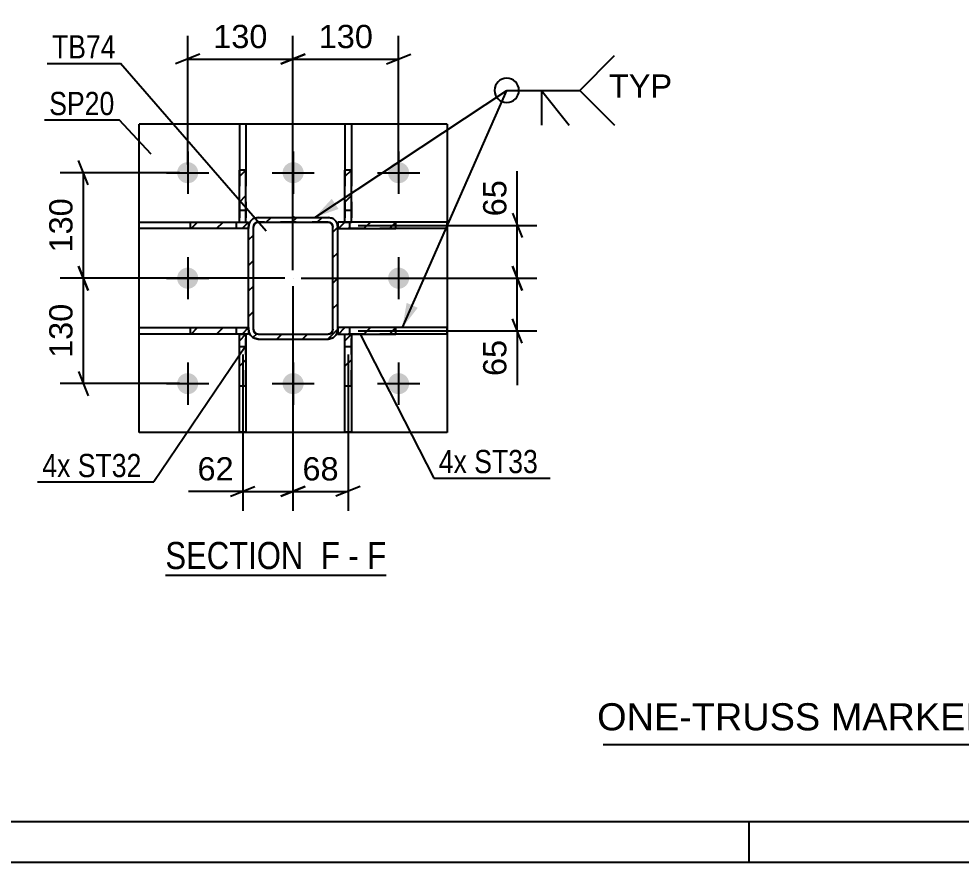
# Model space of a CAD drawing. Header units: millimetres. Extents: x -123 to 718, y -398 to 196.
# Drawn here: x 208.5 to 324.6, y -398.3 to -294.3 of the extents above; entities that cross this region are included whole.
import ezdxf

# ---------------------------------------------------------------- set-up
doc = ezdxf.new("R2010")
doc.units = ezdxf.units.MM
doc.linetypes.add('DXK_LINE_DOT2', pattern=[3.9198, 1.9599, -1.9599])
doc.linetypes.add('DXK_LINE_DOT3', pattern=[5.9187, 2.979, -0.9799, 0.9799, -0.9799])
doc.styles.add('Arial', font='ARIAL.TTF', dxfattribs={"height": 0.2})
doc.styles.add('Arial Narrow', font='ARIALN.TTF', dxfattribs={"height": 0.2})

# ---------------------------------------------------------------- blocks, each defined once
blk = doc.blocks.new('Unknown-318464438-18 - 7436')
at = {"color": 6, "linetype": 'Continuous'}
blk.add_line((226.52, -362.91), (253.74, -362.91), dxfattribs=at)
at = {"color": 0, "linetype": 'Continuous'}
for points in [[(244.63, -362.16), (244.63, -358.66), (226.52, -358.66), (226.52, -362.16)], [(248.02, -362.16), (248.02, -358.66), (245.68, -358.66), (245.68, -362.16)], [(250.35, -362.16), (250.35, -358.66), (249.07, -358.66), (249.07, -362.16)], [(253.74, -362.16), (253.74, -358.66), (251.4, -358.66), (251.4, -362.16)]]:
    blk.add_wipeout(points, dxfattribs=at)
at = {"color": 7, "linetype": 'Continuous', "style": 'Arial Narrow'}
for s, p in [('SECTION ', (226.52, -362.16)), ('F', (245.68, -362.16)), ('F', (251.4, -362.16)), ('-', (249.07, -362.16))]:
    blk.add_text(s, height=3.34, dxfattribs=at).set_placement(p)
blk = doc.blocks.new('Unknown-318464438-1115')
at = {"color": 5, "linetype": 'Continuous'}
for p, q in [((-117.51, -393.29), (713.49, -393.29)), ((298.49, -398.29), (298.49, -393.29)), ((-122.51, -398.29), (718.49, -398.29))]:
    blk.add_line(p, q, dxfattribs=at)
blk = doc.blocks.new('Part-318464438-7579 - 7436')
at = {"linetype": 'Continuous'}
h = blk.add_hatch(dxfattribs=at)
h.set_pattern_fill('', scale=0.7, style=0, pattern_type=0)
h.set_pattern_definition([(45, (236.7682, -332.4023), (-1.57154, 1.57154), [])])
h.paths.add_polyline_path([(236.77, -333.2), (236.77, -332.4), (229.61, -332.4), (229.61, -333.2)])
at = {"color": 2, "linetype": 'Continuous'}
for p, q in [((223.27, -333.2), (223.27, -332.4)), ((223.27, -332.4), (229.61, -332.4)), ((229.61, -333.2), (223.27, -333.2)), ((229.61, -332.4), (236.77, -332.4)), ((229.61, -333.2), (229.61, -332.4)), ((236.77, -333.2), (229.61, -333.2)), ((236.77, -332.4), (236.77, -333.2))]:
    blk.add_line(p, q, dxfattribs=at)
at = {"color": 7, "linetype": 'DXK_LINE_DOT2'}
for p, q in [((229.61, -332.4), (236.77, -332.4)), ((236.77, -333.2), (229.61, -333.2)), ((235.27, -333.2), (235.27, -332.4)), ((236.77, -332.4), (236.77, -333.2))]:
    blk.add_line(p, q, dxfattribs=at)
blk = doc.blocks.new('Part-318464438-7535 - 7436')
at = {"color": 2, "linetype": 'Continuous'}
for p, q in [((261.27, -307.31), (223.27, -307.31)), ((223.27, -345.31), (223.27, -307.31)), ((261.27, -307.31), (261.27, -345.31)), ((261.27, -345.31), (223.27, -345.31))]:
    blk.add_line(p, q, dxfattribs=at)
blk = doc.blocks.new('Part-318464438-7552 - 7436')
at = {"linetype": 'Continuous'}
h = blk.add_hatch(dxfattribs=at)
h.set_pattern_fill('', scale=0.7, style=0, pattern_type=0)
h.set_pattern_definition([(45, (254.9256, -319.4025), (-1.57154, 1.57154), [])])
h.paths.add_polyline_path([(254.93, -320.2), (254.93, -319.4), (247.77, -319.4), (247.77, -320.2)])
at = {"color": 7, "linetype": 'DXK_LINE_DOT2'}
for p, q in [((254.93, -319.4), (247.77, -319.4)), ((247.77, -319.4), (247.77, -320.2)), ((249.27, -320.2), (249.27, -319.4)), ((254.93, -320.2), (247.77, -320.2))]:
    blk.add_line(p, q, dxfattribs=at)
at = {"color": 2, "linetype": 'Continuous'}
for p, q in [((254.93, -319.4), (247.77, -319.4)), ((247.77, -319.4), (247.77, -320.2)), ((261.27, -319.4), (254.93, -319.4)), ((254.93, -320.2), (254.93, -319.4)), ((261.27, -320.2), (261.27, -319.4)), ((247.77, -320.2), (254.93, -320.2)), ((261.27, -320.2), (254.93, -320.2))]:
    blk.add_line(p, q, dxfattribs=at)
blk = doc.blocks.new('Part-318464438-7569 - 7436')
at = {"linetype": 'Continuous'}
h = blk.add_hatch(dxfattribs=at)
h.set_pattern_fill('', scale=0.7, style=0, pattern_type=0)
h.set_pattern_definition([(45, (254.9256, -332.4025), (-1.57154, 1.57154), [])])
h.paths.add_polyline_path([(254.93, -333.2), (254.93, -332.4), (247.77, -332.4), (247.77, -333.2)])
at = {"color": 7, "linetype": 'DXK_LINE_DOT2'}
for p, q in [((254.93, -332.4), (247.77, -332.4)), ((247.77, -332.4), (247.77, -333.2)), ((254.93, -333.2), (247.77, -333.2)), ((249.27, -333.2), (249.27, -332.4))]:
    blk.add_line(p, q, dxfattribs=at)
at = {"color": 2, "linetype": 'Continuous'}
for p, q in [((254.93, -332.4), (247.77, -332.4)), ((247.77, -332.4), (247.77, -333.2)), ((247.77, -333.2), (254.93, -333.2)), ((261.27, -332.4), (254.93, -332.4)), ((254.93, -333.2), (254.93, -332.4)), ((261.27, -333.2), (254.93, -333.2)), ((261.27, -333.2), (261.27, -332.4))]:
    blk.add_line(p, q, dxfattribs=at)
blk = doc.blocks.new('Part-318464438-7574 - 7436')
at = {"linetype": 'Continuous'}
h = blk.add_hatch(dxfattribs=at)
h.set_pattern_fill('', scale=0.7, style=0, pattern_type=0)
h.set_pattern_definition([(45, (236.7682, -319.4023), (-1.57154, 1.57154), [])])
h.paths.add_polyline_path([(236.77, -320.2), (236.77, -319.4), (229.61, -319.4), (229.61, -320.2)])
at = {"color": 2, "linetype": 'Continuous'}
for p, q in [((223.27, -320.2), (223.27, -319.4)), ((223.27, -319.4), (229.61, -319.4)), ((229.61, -319.4), (236.77, -319.4)), ((229.61, -320.2), (229.61, -319.4)), ((236.77, -319.4), (236.77, -320.2)), ((229.61, -320.2), (223.27, -320.2)), ((236.77, -320.2), (229.61, -320.2))]:
    blk.add_line(p, q, dxfattribs=at)
at = {"color": 7, "linetype": 'DXK_LINE_DOT2'}
for p, q in [((229.61, -319.4), (236.77, -319.4)), ((235.27, -320.2), (235.27, -319.4)), ((236.77, -319.4), (236.77, -320.2)), ((236.77, -320.2), (229.61, -320.2))]:
    blk.add_line(p, q, dxfattribs=at)
blk = doc.blocks.new('Part-318464438-7610 - 7436')
at = {"linetype": 'Continuous'}
h = blk.add_hatch(dxfattribs=at)
h.set_pattern_fill('', scale=0.7, style=0, pattern_type=0)
h.set_pattern_definition([(45, (249.4526, -312.992), (-1.57154, 1.57154), [])])
h.paths.add_polyline_path([(249.45, -319.41), (249.45, -312.99), (248.65, -312.99), (248.65, -319.41)])
at = {"color": 2, "linetype": 'Continuous'}
for p, q in [((248.65, -307.3), (248.65, -312.99)), ((248.65, -307.3), (249.45, -307.3)), ((249.45, -307.3), (249.45, -312.99)), ((248.65, -319.41), (248.65, -312.99)), ((249.45, -312.99), (248.65, -312.99)), ((249.45, -319.41), (249.45, -312.99)), ((248.65, -319.41), (249.45, -319.41))]:
    blk.add_line(p, q, dxfattribs=at)
at = {"color": 7, "linetype": 'DXK_LINE_DOT2'}
for p, q in [((248.65, -312.99), (248.65, -319.41)), ((249.45, -312.99), (249.45, -319.41)), ((248.65, -317.91), (249.45, -317.91)), ((248.65, -319.41), (249.45, -319.41))]:
    blk.add_line(p, q, dxfattribs=at)
blk = doc.blocks.new('Part-318464438-7615 - 7436')
at = {"linetype": 'Continuous'}
h = blk.add_hatch(dxfattribs=at)
h.set_pattern_fill('', scale=0.7, style=0, pattern_type=0)
h.set_pattern_definition([(45, (236.4526, -333.2129), (-1.57154, 1.57154), [])])
h.paths.add_polyline_path([(236.45, -339.62), (236.45, -333.21), (235.65, -333.21), (235.65, -339.62)])
at = {"color": 7, "linetype": 'DXK_LINE_DOT2'}
for p, q in [((235.65, -339.62), (235.65, -333.21)), ((235.65, -333.21), (236.45, -333.21)), ((236.45, -339.62), (236.45, -333.21)), ((235.65, -334.71), (236.45, -334.71))]:
    blk.add_line(p, q, dxfattribs=at)
at = {"color": 2, "linetype": 'Continuous'}
for p, q in [((235.65, -339.62), (235.65, -333.21)), ((235.65, -333.21), (236.45, -333.21)), ((236.45, -333.21), (236.45, -339.62)), ((235.65, -345.3), (235.65, -339.62)), ((236.45, -339.62), (235.65, -339.62)), ((236.45, -339.62), (236.45, -345.3)), ((236.45, -345.3), (235.65, -345.3))]:
    blk.add_line(p, q, dxfattribs=at)
blk = doc.blocks.new('Part-318464438-7620 - 7436')
at = {"linetype": 'Continuous'}
h = blk.add_hatch(dxfattribs=at)
h.set_pattern_fill('', scale=0.7, style=0, pattern_type=0)
h.set_pattern_definition([(45, (249.452, -333.2129), (-1.57154, 1.57154), [])])
h.paths.add_polyline_path([(249.45, -339.62), (249.45, -333.21), (248.65, -333.21), (248.65, -339.62)])
at = {"color": 7, "linetype": 'DXK_LINE_DOT2'}
for p, q in [((248.65, -339.62), (248.65, -333.21)), ((248.65, -333.21), (249.45, -333.21)), ((249.45, -339.62), (249.45, -333.21)), ((248.65, -334.71), (249.45, -334.71))]:
    blk.add_line(p, q, dxfattribs=at)
at = {"color": 2, "linetype": 'Continuous'}
for p, q in [((248.65, -339.62), (248.65, -333.21)), ((248.65, -333.21), (249.45, -333.21)), ((249.45, -333.21), (249.45, -339.62)), ((248.65, -345.3), (248.65, -339.62)), ((249.45, -339.62), (248.65, -339.62)), ((249.45, -339.62), (249.45, -345.3)), ((249.45, -345.3), (248.65, -345.3))]:
    blk.add_line(p, q, dxfattribs=at)
blk = doc.blocks.new('Part-318464438-7625 - 7436')
at = {"linetype": 'Continuous'}
h = blk.add_hatch(dxfattribs=at)
h.set_pattern_fill('', scale=0.7, style=0, pattern_type=0)
h.set_pattern_definition([(45, (247.7683, -332.605), (-1.57154, 1.57154), [])])
h.paths.add_polyline_path([(247.68, -333.06), (247.77, -332.61), (247.77, -320.01), (247.68, -319.55), (247.42, -319.16), (247.03, -318.9), (246.57, -318.81), (237.97, -318.81), (237.51, -318.9), (237.12, -319.16), (236.86, -319.55), (236.77, -320.01), (236.77, -332.61), (236.86, -333.06), (237.12, -333.45), (237.51, -333.71), (237.97, -333.81), (246.57, -333.81), (247.03, -333.71), (247.42, -333.45)])
h.paths.add_polyline_path([(246.8, -333.16), (246.57, -333.21), (237.97, -333.21), (237.74, -333.16), (237.54, -333.03), (237.41, -332.83), (237.37, -332.61), (237.37, -320.01), (237.41, -319.78), (237.54, -319.58), (237.74, -319.45), (237.97, -319.41), (246.57, -319.41), (246.8, -319.45), (246.99, -319.58), (247.12, -319.78), (247.17, -320.01), (247.17, -332.61), (247.12, -332.83), (246.99, -333.03)])
blk.add_hatch(color=246, dxfattribs=at).paths.add_polyline_path([(242.27, -318.91, -1), (242.27, -318.71, -1)])
at = {"color": 7, "linetype": 'DXK_LINE_DOT2'}
for p, q in [((237.51, -318.9), (237.97, -318.81)), ((237.97, -319.41), (237.74, -319.45)), ((237.97, -318.81), (246.57, -318.81)), ((246.57, -319.41), (237.97, -319.41)), ((246.57, -318.81), (247.03, -318.9)), ((246.8, -319.45), (246.57, -319.41)), ((236.77, -320.01), (236.86, -319.55)), ((236.77, -332.61), (236.77, -320.01)), ((237.41, -319.78), (237.37, -320.01)), ((237.37, -332.61), (237.37, -320.01)), ((237.54, -319.58), (237.41, -319.78)), ((237.74, -319.45), (237.54, -319.58)), ((246.99, -319.58), (246.8, -319.45)), ((247.12, -319.78), (246.99, -319.58)), ((247.17, -320.01), (247.12, -319.78)), ((247.17, -332.61), (247.17, -320.01)), ((247.68, -319.55), (247.77, -320.01)), ((247.77, -332.61), (247.77, -320.01)), ((236.86, -333.06), (236.77, -332.61)), ((237.37, -332.61), (237.41, -332.83)), ((237.41, -332.83), (237.54, -333.03)), ((237.54, -333.03), (237.74, -333.16)), ((237.74, -333.16), (237.97, -333.21)), ((237.97, -333.21), (246.57, -333.21)), ((246.57, -333.21), (246.8, -333.16)), ((246.8, -333.16), (246.99, -333.03)), ((246.99, -333.03), (247.12, -332.83)), ((247.12, -332.83), (247.17, -332.61)), ((247.77, -332.61), (247.68, -333.06)), ((237.97, -333.81), (237.51, -333.71)), ((237.97, -333.81), (246.57, -333.81)), ((247.03, -333.71), (246.57, -333.81))]:
    blk.add_line(p, q, dxfattribs=at)
at = {"color": 2, "linetype": 'Continuous'}
for p, q in [((237.97, -318.81), (237.51, -318.9)), ((237.74, -319.45), (237.97, -319.41)), ((237.97, -318.81), (246.57, -318.81)), ((237.97, -319.41), (246.57, -319.41)), ((247.03, -318.9), (246.57, -318.81)), ((246.57, -319.41), (246.8, -319.45)), ((236.86, -319.55), (236.77, -320.01)), ((236.77, -332.61), (236.77, -320.01)), ((237.37, -320.01), (237.41, -319.78)), ((237.37, -332.61), (237.37, -320.01)), ((237.41, -319.78), (237.54, -319.58)), ((237.54, -319.58), (237.74, -319.45)), ((246.8, -319.45), (246.99, -319.58)), ((246.99, -319.58), (247.12, -319.78)), ((247.12, -319.78), (247.17, -320.01)), ((247.17, -332.61), (247.17, -320.01)), ((247.77, -320.01), (247.68, -319.55)), ((247.77, -332.61), (247.77, -320.01)), ((236.77, -332.61), (236.86, -333.06)), ((237.41, -332.83), (237.37, -332.61)), ((237.54, -333.03), (237.41, -332.83)), ((237.74, -333.16), (237.54, -333.03)), ((237.97, -333.21), (237.74, -333.16)), ((237.97, -333.21), (246.57, -333.21)), ((246.8, -333.16), (246.57, -333.21)), ((246.99, -333.03), (246.8, -333.16)), ((247.12, -332.83), (246.99, -333.03)), ((247.17, -332.61), (247.12, -332.83)), ((247.68, -333.06), (247.77, -332.61)), ((237.51, -333.71), (237.97, -333.81)), ((237.97, -333.81), (246.57, -333.81)), ((246.57, -333.81), (247.03, -333.71))]:
    blk.add_line(p, q, dxfattribs=at)
at = {"color": 246, "linetype": 'DXK_LINE_DOT2'}
blk.add_line((242.27, -318.81), (242.27, -318.81), dxfattribs=at)
at = {"color": 7, "linetype": 'DXK_LINE_DOT3'}
blk.add_line((242.27, -326.31), (242.27, -326.31), dxfattribs=at)
at = {"color": 246, "linetype": 'Continuous'}
blk.add_circle((242.27, -318.81), 0.1, dxfattribs=at)
at = {"color": 7, "linetype": 'DXK_LINE_DOT2'}
for centre, start, end in [((237.97, -320.01), 112.5, 157.5), ((246.57, -320.01), 22.5, 67.5), ((237.97, -332.61), 202.5, 247.5), ((246.57, -332.61), 292.5, 337.5)]:
    blk.add_arc(centre, 1.2, start, end, dxfattribs=at)
at = {"color": 2, "linetype": 'Continuous'}
for centre, start, end in [((237.97, -320.01), 112.5, 157.5), ((246.57, -320.01), 22.5, 67.5), ((237.97, -332.61), 202.5, 247.5), ((246.57, -332.61), 292.5, 337.5)]:
    blk.add_arc(centre, 1.2, start, end, dxfattribs=at)
blk = doc.blocks.new('Part-318464438-7634 - 7436')
at = {"linetype": 'Continuous'}
h = blk.add_hatch(dxfattribs=at)
h.set_pattern_fill('', scale=0.7, style=0, pattern_type=0)
h.set_pattern_definition([(45, (236.4532, -312.992), (-1.57154, 1.57154), [])])
h.paths.add_polyline_path([(236.45, -319.41), (236.45, -312.99), (235.65, -312.99), (235.65, -319.41)])
at = {"color": 2, "linetype": 'Continuous'}
for p, q in [((235.65, -307.3), (235.65, -312.99)), ((235.65, -307.3), (236.45, -307.3)), ((236.45, -307.3), (236.45, -312.99)), ((235.65, -319.41), (235.65, -312.99)), ((236.45, -312.99), (235.65, -312.99)), ((236.45, -319.41), (236.45, -312.99)), ((235.65, -319.41), (236.45, -319.41))]:
    blk.add_line(p, q, dxfattribs=at)
at = {"color": 7, "linetype": 'DXK_LINE_DOT2'}
for p, q in [((235.65, -312.99), (235.65, -319.41)), ((236.45, -312.99), (236.45, -319.41)), ((235.65, -317.91), (236.45, -317.91)), ((235.65, -319.41), (236.45, -319.41))]:
    blk.add_line(p, q, dxfattribs=at)
blk = doc.blocks.new('Bolt-318464438-7686 - 7436')
at = {"linetype": 'Continuous'}
for points in [[(230.57, -313.31, -1), (227.97, -313.31, -1)], [(243.57, -313.31, -1), (240.97, -313.31, -1)], [(256.57, -313.31, -1), (253.97, -313.31, -1)], [(230.57, -326.31, -1), (227.97, -326.31, -1)], [(256.57, -326.31, -1), (253.97, -326.31, -1)], [(230.57, -339.31, -1), (227.97, -339.31, -1)], [(243.57, -339.31, -1), (240.97, -339.31, -1)], [(256.57, -339.31, -1), (253.97, -339.31, -1)]]:
    blk.add_hatch(color=1, dxfattribs=at).paths.add_polyline_path(points)
at = {"color": 1, "linetype": 'Continuous'}
for p, q in [((229.27, -310.71), (229.27, -315.91)), ((242.27, -310.71), (242.27, -315.91)), ((255.27, -310.71), (255.27, -315.91)), ((226.67, -313.31), (231.87, -313.31)), ((239.67, -313.31), (244.87, -313.31)), ((252.67, -313.31), (257.87, -313.31)), ((229.27, -323.71), (229.27, -328.91)), ((255.27, -323.71), (255.27, -328.91)), ((226.67, -326.31), (231.87, -326.31)), ((252.67, -326.31), (257.87, -326.31)), ((229.27, -336.71), (229.27, -341.91)), ((242.27, -336.71), (242.27, -341.91)), ((255.27, -336.71), (255.27, -341.91)), ((226.67, -339.31), (231.87, -339.31)), ((239.67, -339.31), (244.87, -339.31)), ((252.67, -339.31), (257.87, -339.31))]:
    blk.add_line(p, q, dxfattribs=at)
blk = doc.blocks.new('StraightDimension-318464438-7744 - 7436')
at = {"color": 7, "linetype": 'Continuous'}
for p, q in [((242.24, -327.31), (242.24, -354.99)), ((249.05, -335.71), (249.05, -354.99)), ((240.74, -353.19), (243.74, -351.99)), ((242.24, -352.59), (249.05, -352.59)), ((250.55, -351.99), (247.55, -353.19))]:
    blk.add_line(p, q, dxfattribs=at)
at = {"color": 0}
blk.add_wipeout([(248.47, -351.84), (248.47, -347.64), (242.82, -347.64), (242.82, -351.84)], dxfattribs=at)
at = {"color": 3, "style": 'Arial'}
blk.add_text('68', height=2.865, dxfattribs=at).set_placement((243.42, -351.24))
blk = doc.blocks.new('StraightDimension-318464438-7750 - 7436')
at = {"color": 7, "linetype": 'Continuous'}
for p, q in [((242.24, -325.31), (242.24, -296.45)), ((255.27, -312.31), (255.27, -296.45)), ((243.74, -298.7), (240.74, -299.9)), ((242.24, -299.3), (255.27, -299.3)), ((253.77, -299.9), (256.77, -298.7))]:
    blk.add_line(p, q, dxfattribs=at)
at = {"color": 0}
blk.add_wipeout([(252.69, -298.55), (252.69, -294.35), (244.82, -294.35), (244.82, -298.55)], dxfattribs=at)
at = {"color": 3, "style": 'Arial'}
blk.add_text('130', height=2.865, dxfattribs=at).set_placement((245.42, -297.95))
blk = doc.blocks.new('StraightDimension-318464438-7728 - 7436')
at = {"color": 7, "linetype": 'Continuous'}
for p, q in [((269.9, -319.8), (269.9, -313.11)), ((269.9, -319.8), (269.9, -313.11)), ((269.3, -318.3), (270.5, -321.3)), ((250.27, -319.8), (272.3, -319.8)), ((269.9, -326.31), (269.9, -319.8)), ((270.5, -327.81), (269.3, -324.81)), ((243.24, -326.31), (272.3, -326.31))]:
    blk.add_line(p, q, dxfattribs=at)
at = {"color": 0}
blk.add_wipeout([(269.15, -313.63), (264.95, -313.63), (264.95, -319.28), (269.15, -319.28)], dxfattribs=at)
at = {"color": 3, "style": 'Arial'}
blk.add_text('65', height=2.865, rotation=90.0002, dxfattribs=at).set_placement((268.55, -318.68))
blk = doc.blocks.new('StraightDimension-318464438-7733 - 7436')
at = {"color": 7, "linetype": 'Continuous'}
for p, q in [((269.3, -324.81), (270.5, -327.81)), ((243.24, -326.31), (272.3, -326.31)), ((269.9, -332.8), (269.9, -326.31)), ((270.5, -334.3), (269.3, -331.3)), ((250.27, -332.8), (272.3, -332.8)), ((269.9, -332.8), (269.9, -339.5)), ((269.9, -332.8), (269.9, -339.5))]:
    blk.add_line(p, q, dxfattribs=at)
at = {"color": 0}
blk.add_wipeout([(269.15, -333.33), (264.95, -333.33), (264.95, -338.97), (269.15, -338.97)], dxfattribs=at)
at = {"color": 3, "style": 'Arial'}
blk.add_text('65', height=2.865, rotation=90.0002, dxfattribs=at).set_placement((268.55, -338.37))
blk = doc.blocks.new('StraightDimension-318464438-7739 - 7436')
at = {"color": 7, "linetype": 'Continuous'}
for p, q in [((242.24, -327.31), (242.24, -354.99)), ((236.05, -335.71), (236.05, -354.99)), ((236.05, -352.59), (229.36, -352.59)), ((236.05, -352.59), (229.36, -352.59)), ((234.55, -353.19), (237.55, -351.99)), ((236.05, -352.59), (242.24, -352.59)), ((243.74, -351.99), (240.74, -353.19))]:
    blk.add_line(p, q, dxfattribs=at)
at = {"color": 0}
blk.add_wipeout([(235.53, -351.84), (235.53, -347.64), (229.88, -347.64), (229.88, -351.84)], dxfattribs=at)
at = {"color": 3, "style": 'Arial'}
blk.add_text('62', height=2.865, dxfattribs=at).set_placement((230.48, -351.24))
blk = doc.blocks.new('StraightDimension-318464438-7759 - 7436')
at = {"color": 7, "linetype": 'Continuous'}
for p, q in [((229.27, -312.31), (229.27, -296.45)), ((242.24, -325.31), (242.24, -296.45)), ((230.77, -298.7), (227.77, -299.9)), ((229.27, -299.3), (242.24, -299.3)), ((240.74, -299.9), (243.74, -298.7))]:
    blk.add_line(p, q, dxfattribs=at)
at = {"color": 0}
blk.add_wipeout([(239.69, -298.55), (239.69, -294.35), (231.82, -294.35), (231.82, -298.55)], dxfattribs=at)
at = {"color": 3, "style": 'Arial'}
blk.add_text('130', height=2.865, dxfattribs=at).set_placement((232.42, -297.95))
blk = doc.blocks.new('StraightDimension-318464438-7769 - 7436')
at = {"color": 7, "linetype": 'Continuous'}
for p, q in [((217.02, -314.81), (215.82, -311.81)), ((228.27, -313.31), (213.57, -313.31)), ((216.42, -326.31), (216.42, -313.31)), ((215.82, -324.81), (217.02, -327.81)), ((241.24, -326.31), (213.57, -326.31))]:
    blk.add_line(p, q, dxfattribs=at)
at = {"color": 0}
blk.add_wipeout([(215.67, -315.87), (211.47, -315.87), (211.47, -323.74), (215.67, -323.74)], dxfattribs=at)
at = {"color": 3, "style": 'Arial'}
blk.add_text('130', height=2.865, rotation=90.0002, dxfattribs=at).set_placement((215.07, -323.14))
blk = doc.blocks.new('StraightDimension-318464438-7778 - 7436')
at = {"color": 7, "linetype": 'Continuous'}
for p, q in [((217.02, -327.81), (215.82, -324.81)), ((241.24, -326.31), (213.57, -326.31)), ((216.42, -339.31), (216.42, -326.31)), ((215.82, -337.81), (217.02, -340.81)), ((228.27, -339.31), (213.57, -339.31))]:
    blk.add_line(p, q, dxfattribs=at)
at = {"color": 0}
blk.add_wipeout([(215.67, -328.87), (211.47, -328.87), (211.47, -336.74), (215.67, -336.74)], dxfattribs=at)
at = {"color": 3, "style": 'Arial'}
blk.add_text('130', height=2.865, rotation=90.0002, dxfattribs=at).set_placement((215.07, -336.14))
blk = doc.blocks.new('Mark-318464438-7531 - 7436')
at = {"color": 30, "linetype": 'Continuous'}
for p in [(211.6, -306.81), (224.78, -311.01)]:
    blk.add_line(p, (220.84, -306.81), dxfattribs=at)
at = {"color": 0}
blk.add_wipeout([(220.24, -306.21), (220.24, -303.21), (212.2, -303.21), (212.2, -306.21)], dxfattribs=at)
blk.add_wipeout([(220.24, -306.21), (220.24, -303.21), (212.2, -303.21), (212.2, -306.21)], dxfattribs=at)
at = {"color": 3, "style": 'Arial Narrow'}
blk.add_text('SP20', height=2.863, dxfattribs=at).set_placement((212.2, -306.21))
blk = doc.blocks.new('MarkSet-318464438-7866 - 7436')
at = {"color": 30, "linetype": 'Continuous'}
for p, q in [((250.55, -333.2), (259.62, -350.94)), ((259.62, -350.94), (273.95, -350.94))]:
    blk.add_line(p, q, dxfattribs=at)
at = {"color": 0}
for points in [[(263.69, -350.34), (263.69, -347.34), (260.22, -347.34), (260.22, -350.34)], [(272.45, -350.34), (272.45, -347.34), (264.59, -347.34), (264.59, -350.34)]]:
    blk.add_wipeout(points, dxfattribs=at)
for points in [[(263.69, -350.34), (263.69, -347.34), (260.22, -347.34), (260.22, -350.34)], [(272.45, -350.34), (272.45, -347.34), (264.59, -347.34), (264.59, -350.34)]]:
    blk.add_wipeout(points, dxfattribs=at)
at = {"color": 3, "style": 'Arial Narrow'}
for s, p in [('4x', (260.22, -350.34)), ('ST33', (264.59, -350.34))]:
    blk.add_text(s, height=2.863, dxfattribs=at).set_placement(p)
blk = doc.blocks.new('Mark-318464438-7621 - 7436')
at = {"color": 30, "linetype": 'Continuous'}
for p in [(211.94, -299.83), (238.95, -320.5)]:
    blk.add_line(p, (220.99, -299.83), dxfattribs=at)
at = {"color": 0}
blk.add_wipeout([(220.39, -299.23), (220.39, -296.23), (212.54, -296.23), (212.54, -299.23)], dxfattribs=at)
blk.add_wipeout([(220.39, -299.23), (220.39, -296.23), (212.54, -296.23), (212.54, -299.23)], dxfattribs=at)
at = {"color": 3, "style": 'Arial Narrow'}
blk.add_text('TB74', height=2.863, dxfattribs=at).set_placement((212.54, -299.23))
blk = doc.blocks.new('WeldMark-318464438-7787 - 7436')
at = {"linetype": 'Continuous'}
for points in [[(247.86, -317.78), (244.94, -318.81), (247.03, -316.52)], [(257.63, -329.96), (255.73, -332.4), (256.26, -329.35)]]:
    blk.add_hatch(color=30, dxfattribs=at).paths.add_polyline_path(points)
at = {"color": 30, "linetype": 'Continuous'}
for p, q in [((244.94, -318.81), (268.6, -303.16)), ((255.73, -332.4), (268.6, -303.16)), ((268.6, -303.16), (277.6, -303.16))]:
    blk.add_line(p, q, dxfattribs=at)
at = {"color": 3, "linetype": 'Continuous'}
for q in [(276.31, -307.44), (272.88, -307.44)]:
    blk.add_line((272.88, -303.16), q, dxfattribs=at)
for start, end in [(90, 270), (270, 90)]:
    blk.add_arc((268.6, -303.16), 1.5, start, end, dxfattribs=at)
at = {"color": 0, "linetype": 'Continuous'}
blk.add_wipeout([(288.97, -304.06), (288.97, -301.06), (281.2, -301.06), (281.2, -304.06)], dxfattribs=at)
blk.add_wipeout([(288.97, -304.06), (288.97, -301.06), (281.2, -301.06), (281.2, -304.06)], dxfattribs=at)
at = {"color": 3, "linetype": 'Continuous'}
for q in [(281.88, -298.87), (281.88, -307.44)]:
    blk.add_line((277.6, -303.16), q, dxfattribs=at)
at = {"color": 3, "linetype": 'Continuous', "style": 'Arial'}
blk.add_text('TYP', height=2.865, dxfattribs=at).set_placement((281.2, -304.06))
blk = doc.blocks.new('MarkSet-318464438-7836 - 7436')
at = {"color": 30, "linetype": 'Continuous'}
for p in [(236.45, -334.63), (210.75, -351.43)]:
    blk.add_line(p, (225.08, -351.43), dxfattribs=at)
at = {"color": 0}
for points in [[(214.82, -350.83), (214.82, -347.83), (211.35, -347.83), (211.35, -350.83)], [(223.58, -350.83), (223.58, -347.83), (215.72, -347.83), (215.72, -350.83)]]:
    blk.add_wipeout(points, dxfattribs=at)
for points in [[(214.82, -350.83), (214.82, -347.83), (211.35, -347.83), (211.35, -350.83)], [(223.58, -350.83), (223.58, -347.83), (215.72, -347.83), (215.72, -350.83)]]:
    blk.add_wipeout(points, dxfattribs=at)
at = {"color": 3, "style": 'Arial Narrow'}
for s, p in [('4x', (211.35, -350.83)), ('ST32', (215.72, -350.83))]:
    blk.add_text(s, height=2.863, dxfattribs=at).set_placement(p)
blk = doc.blocks.new('Unknown-318464438-10783')
at = {"color": 7, "linetype": 'Continuous'}
blk.add_line((280.49, -383.79), (350.49, -383.79), dxfattribs=at)
at = {"color": 7, "style": 'Arial'}
blk.add_text('ONE-TRUSS MARKED AS TR542', height=3.3428, dxfattribs=at).set_placement((279.74, -382.04))

msp = doc.modelspace()

# ---------------------------------------------------------------- block references
for name in ['Part-318464438-7535 - 7436', 'Part-318464438-7634 - 7436', 'Part-318464438-7610 - 7436', 'Bolt-318464438-7686 - 7436', 'Part-318464438-7574 - 7436', 'Part-318464438-7625 - 7436', 'Part-318464438-7552 - 7436', 'Part-318464438-7579 - 7436', 'Part-318464438-7615 - 7436', 'Part-318464438-7569 - 7436', 'Part-318464438-7620 - 7436', 'Unknown-318464438-18 - 7436', 'Unknown-318464438-10783']:
    msp.add_blockref(name, (0, 0))

# ---------------------------------------------------------------- next in the draw order: block references
msp.add_blockref('Unknown-318464438-1115', (0, 0))

# ---------------------------------------------------------------- next in the draw order: block references
for name in ['StraightDimension-318464438-7750 - 7436', 'Mark-318464438-7531 - 7436', 'StraightDimension-318464438-7744 - 7436']:
    msp.add_blockref(name, (0, 0))

# ---------------------------------------------------------------- next in the draw order: block references
msp.add_blockref('StraightDimension-318464438-7728 - 7436', (0, 0))

# ---------------------------------------------------------------- next in the draw order: block references
msp.add_blockref('StraightDimension-318464438-7733 - 7436', (0, 0))

# ---------------------------------------------------------------- next in the draw order: block references
for name in ['StraightDimension-318464438-7759 - 7436', 'WeldMark-318464438-7787 - 7436', 'StraightDimension-318464438-7739 - 7436', 'MarkSet-318464438-7866 - 7436']:
    msp.add_blockref(name, (0, 0))

# ---------------------------------------------------------------- next in the draw order: block references
msp.add_blockref('StraightDimension-318464438-7769 - 7436', (0, 0))

# ---------------------------------------------------------------- next in the draw order: block references
for name in ['Mark-318464438-7621 - 7436', 'StraightDimension-318464438-7778 - 7436']:
    msp.add_blockref(name, (0, 0))

# ---------------------------------------------------------------- next in the draw order: block references
msp.add_blockref('MarkSet-318464438-7836 - 7436', (0, 0))

doc.saveas('drawing.dxf')
